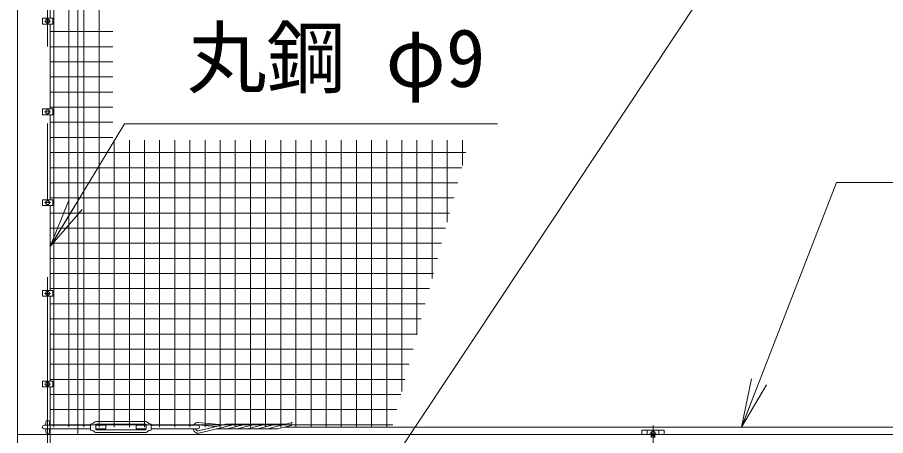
# Model space of a CAD drawing. Units: millimetres at full size; details may follow other scales. Extents: x -16800 to 16800, y -11880 to 11880.
# Drawn here: x -13770 to -10902, y -516 to 867 of the extents above; entities that cross this region are included whole.
import ezdxf
from ezdxf.enums import TextEntityAlignment as Align

# ---------------------------------------------------------------- set-up
doc = ezdxf.new("R2010")
doc.units = ezdxf.units.MM
doc.header["$LTSCALE"] = 40
doc.linetypes.add('USER1', pattern=[50.8, 31.75, -6.35, 6.35, -6.35])
for name, color, linetype, lineweight in [('0-0_D-STR1', 1, 'Continuous', 18), ('0-1_D-BMK', 2, 'USER1', 13), ('0-2_D-STR3', 3, 'Continuous', 13), ('0-7_0', 7, 'Continuous', 18), ('0-9_D-STR-TXT', 7, 'Continuous', 13), ('0-A_D-STR2', 7, 'Continuous', 13)]:
    doc.layers.add(name, color=color, linetype=linetype, lineweight=lineweight)
doc.styles.add('ＭＳ ゴシック', font='')
doc.styles.get('ＭＳ ゴシック').set_extended_font_data('MS Gothic')

# ---------------------------------------------------------------- blocks, each defined once
blk = doc.blocks.new('_Open')
at = {"layer": '0-7_0'}
blk.add_line((-40, 6.67), (0, 0), dxfattribs=at)
blk.add_lwpolyline([(-40, -6.67), (0, 0), (-40, 0)], dxfattribs=at)

msp = doc.modelspace()

# ---------------------------------------------------------------- linework, layer by layer
at = {"layer": '0-0_D-STR1'}
for p, q in [((-13570.08, -512.48), (-13570.08, 6757.52)), ((-13770.08, -512.48), (-870.08, -512.48)), ((-11689.08, -512.48), (-11689.08, -497.48)), ((-11651.08, -512.48), (-11651.08, -497.48)), ((-11633.58, -512.48), (-11633.58, -497.48))]:
    msp.add_line(p, q, dxfattribs=at)
for points in [[(-13570.08, 6757.52), (-13770.08, 6757.52), (-13770.08, -3242.48), (-13570.08, -3242.48), (-13570.08, -2282.48)], [(-11706.58, -512.48), (-11706.58, -497.48), (-11633.58, -497.48)]]:
    msp.add_lwpolyline(points, dxfattribs=at)
at = {"layer": '0-1_D-BMK'}
for p, q in [((-13670.08, -3293.48), (-13670.08, 6808.52)), ((-13680.08, 854.52), (-13660.08, 854.52)), ((-13680.08, 554.52), (-13660.08, 554.52)), ((-13680.08, 254.52), (-13660.08, 254.52)), ((-13680.08, -45.48), (-13660.08, -45.48)), ((-13680.08, -345.48), (-13660.08, -345.48)), ((-11670.08, -482.48), (-11670.08, -2582.48)), ((-11660.08, -507.98), (-11680.08, -507.98))]:
    msp.add_line(p, q, dxfattribs=at)
at = {"layer": '0-2_D-STR3'}
for p, q in [((-13367.5, -1861.01), (-8260.04, 5836.59)), ((-13661.58, 864.02), (-13661.58, 1145.02)), ((-13687.28, 864.02), (-13652.88, 864.02)), ((-13687.28, 864.02), (-13687.28, 845.02)), ((-13676.58, 858.27), (-13670.08, 862.03)), ((-13670.08, 862.03), (-13663.58, 858.27)), ((-13652.88, 864.02), (-13652.88, 845.02)), ((-13687.28, 845.02), (-13652.88, 845.02)), ((-13676.58, 850.77), (-13676.58, 858.27)), ((-13670.08, 847.02), (-13676.58, 850.77)), ((-13663.58, 850.77), (-13670.08, 847.02)), ((-13663.58, 858.27), (-13663.58, 850.77)), ((-13661.58, 564.02), (-13661.58, 845.02)), ((-13687.28, 564.02), (-13652.88, 564.02)), ((-13687.28, 564.02), (-13687.28, 545.02)), ((-13687.28, 545.02), (-13652.88, 545.02)), ((-13676.58, 558.27), (-13670.08, 562.03)), ((-13676.58, 550.77), (-13676.58, 558.27)), ((-13670.08, 547.02), (-13676.58, 550.77)), ((-13670.08, 562.03), (-13663.58, 558.27)), ((-13663.58, 550.77), (-13670.08, 547.02)), ((-13663.58, 558.27), (-13663.58, 550.77)), ((-13661.58, 264.02), (-13661.58, 545.02)), ((-13652.88, 564.02), (-13652.88, 545.02)), ((-13687.28, 264.02), (-13652.88, 264.02)), ((-13687.28, 264.02), (-13687.28, 245.02)), ((-13676.58, 258.27), (-13670.08, 262.03)), ((-13676.58, 250.77), (-13676.58, 258.27)), ((-13670.08, 262.03), (-13663.58, 258.27)), ((-13663.58, 258.27), (-13663.58, 250.77)), ((-13652.88, 264.02), (-13652.88, 245.02)), ((-13687.28, 245.02), (-13652.88, 245.02)), ((-13670.08, 247.02), (-13676.58, 250.77)), ((-13663.58, 250.77), (-13670.08, 247.02)), ((-13661.58, -35.98), (-13661.58, 245.02)), ((-13687.28, -35.98), (-13652.88, -35.98)), ((-13687.28, -35.98), (-13687.28, -54.98)), ((-13687.28, -54.98), (-13652.88, -54.98)), ((-13676.58, -41.73), (-13670.08, -37.97)), ((-13676.58, -49.23), (-13676.58, -41.73)), ((-13670.08, -52.98), (-13676.58, -49.23)), ((-13670.08, -37.97), (-13663.58, -41.73)), ((-13663.58, -49.23), (-13670.08, -52.98)), ((-13663.58, -41.73), (-13663.58, -49.23)), ((-13661.58, -335.98), (-13661.58, -54.98)), ((-13652.88, -35.98), (-13652.88, -54.98)), ((-13687.28, -335.98), (-13652.88, -335.98)), ((-13687.28, -335.98), (-13687.28, -354.98)), ((-13676.58, -341.73), (-13670.08, -337.97)), ((-13676.58, -349.23), (-13676.58, -341.73)), ((-13670.08, -337.97), (-13663.58, -341.73)), ((-13663.58, -341.73), (-13663.58, -349.23)), ((-13652.88, -335.98), (-13652.88, -354.98)), ((-13687.28, -354.98), (-13652.88, -354.98)), ((-13670.08, -352.98), (-13676.58, -349.23)), ((-13663.58, -349.23), (-13670.08, -352.98)), ((-13661.58, -602.98), (-13661.58, -354.98)), ((-13682.08, -481.48), (-13528.09, -481.48)), ((-13676.08, -470.48), (-13676.08, -481.48)), ((-13664.08, -470.48), (-13664.08, -481.48)), ((-13528.09, -477.48), (-13520.28, -475.81)), ((-13528.09, -497.48), (-13528.09, -477.48)), ((-13511.09, -494.98), (-13511.09, -479.98)), ((-13511.09, -481.48), (-13478.09, -481.48)), ((-13509.09, -469.48), (-13347.09, -469.48)), ((-13509.09, -477.98), (-13347.09, -477.98)), ((-13378.09, -493.48), (-13378.09, -481.48)), ((-13378.09, -481.48), (-13345.09, -481.48)), ((-13345.09, -494.98), (-13345.09, -479.98)), ((-13328.09, -481.48), (-13174.09, -481.48)), ((-13173.22, -480.12), (-13115.55, -486.11)), ((-13173.01, -472.1), (-13092.68, -480.44)), ((-13171.82, -500.06), (-13086.16, -478.82)), ((-13170.58, -508), (-13052.92, -478.82)), ((-12883.17, -477.94), (-13078.94, -477.94)), ((-13076.94, -493.02), (-13019.68, -478.82)), ((-13043.7, -493.02), (-12986.44, -478.82)), ((-13010.46, -493.02), (-12953.2, -478.82)), ((-12977.22, -493.02), (-12919.96, -478.82)), ((-12943.98, -493.02), (-12862.16, -472.73)), ((-12910.74, -493.02), (-12866.06, -481.94)), ((-12888.4, -487.48), (-870.08, -487.48)), ((-13682.08, -493.48), (-13528.09, -493.48)), ((-13676.08, -493.48), (-13676.08, -504.48)), ((-13664.08, -493.48), (-13664.08, -504.48)), ((-13528.09, -497.48), (-13520.28, -499.15)), ((-13509.09, -496.98), (-13347.09, -496.98)), ((-13509.09, -505.48), (-13347.09, -505.48)), ((-13378.09, -493.48), (-13345.09, -493.48)), ((-13328.09, -497.48), (-13335.89, -499.15)), ((-13328.09, -493.48), (-13174.09, -493.48)), ((-12917.02, -493.9), (-13113.73, -493.9)), ((-11670.08, -500.47), (-11676.58, -504.23)), ((-11676.58, -504.23), (-11676.58, -511.73)), ((-11676.58, -511.73), (-11670.08, -515.48)), ((-11676.33, -511.88), (-11676.33, -521.98)), ((-11674.33, -513.03), (-11674.33, -521.98)), ((-11663.58, -504.23), (-11670.08, -500.47)), ((-11670.08, -515.48), (-11663.58, -511.73)), ((-11665.83, -513.03), (-11665.83, -521.98)), ((-11663.83, -511.88), (-11663.83, -521.98)), ((-11663.58, -511.73), (-11663.58, -504.23))]:
    msp.add_line(p, q, dxfattribs=at)
for points in [[(-13511.09, -493.48), (-13478.09, -493.48), (-13478.09, -481.48)], [(-13328.09, -497.48), (-13328.09, -477.48), (-13335.89, -475.81)]]:
    msp.add_lwpolyline(points, dxfattribs=at)
for centre in [(-13670.08, 854.52), (-13670.08, 554.52), (-13670.08, 254.52), (-13670.08, -45.48), (-13670.08, -345.48), (-11670.08, -507.98)]:
    msp.add_circle(centre, 6.25, dxfattribs=at)
for centre, radius, start, end in [((-13682.08, -487.48), 6, 90, 270), ((-13670.08, -470.48), 6, 0, 180), ((-13521.12, -471.9), 4, 282.09925, 326.11888), ((-13509.09, -479.98), 10.5, 90, 146.11888), ((-13509.09, -479.98), 2, 90, 180), ((-13347.09, -479.98), 10.5, 33.88112, 90), ((-13347.09, -479.98), 2, 0, 90), ((-13335.05, -471.9), 4, 213.88112, 257.90075), ((-13172.21, -490.07), 18, 92.82496, 151.48944), ((-13172.21, -490.07), 10, 95.82544, 120.77566), ((-13174.09, -487.48), 6, 270, 90), ((-13078.94, -507.94), 30, 90, 103.92636), ((-13045.7, -507.94), 30, 90, 103.92636), ((-13012.46, -507.94), 30, 90, 103.92636), ((-12979.22, -507.94), 30, 90, 103.92636), ((-12945.98, -507.94), 30, 90, 103.92636), ((-12912.74, -507.94), 30, 90, 103.92636), ((-12929.42, -449.68), 71.11, 333.02173, 341.08588), ((-13670.08, -504.48), 6, 180, 0), ((-13521.12, -503.06), 4, 33.88112, 77.90075), ((-13509.09, -494.98), 10.5, 213.88112, 270), ((-13509.09, -494.98), 2, 180, 270), ((-13347.09, -494.98), 2, 270, 0), ((-13347.09, -494.98), 10.5, 270, 326.11888), ((-13335.05, -503.06), 4, 102.09925, 146.11888), ((-13172.21, -490.07), 18, 191.63319, 275.17572), ((-13172.21, -490.07), 10, 199.92759, 272.18972), ((-13084.16, -463.9), 30, 270, 283.92645), ((-13050.92, -463.9), 30, 270, 283.92645), ((-13017.68, -463.9), 30, 270, 283.92645), ((-12984.44, -463.9), 30, 270, 283.92645), ((-12951.2, -463.9), 30, 270, 283.92645), ((-12917.96, -463.9), 30, 270, 283.92645)]:
    msp.add_arc(centre, radius, start, end, dxfattribs=at)
at = {"layer": '0-9_D-STR-TXT'}
for points in [[(-12184.14, 514.77), (-13416.26, 514.77), (-13660.55, 110.77)], [(-8014.17, 321.52), (-11063.55, 321.52), (-11376.79, -485.61)]]:
    msp.add_lwpolyline(points, dxfattribs=at)
at = {"layer": '0-A_D-STR2'}
for p, q in [((-13650, -487.48), (-13650, 6657.52)), ((-13600, -487.48), (-13600, 6657.52)), ((-13550, -487.48), (-13550, 6657.52)), ((-13500, -487.48), (-13500, 6657.52)), ((-13661.58, 820), (-13454.35, 820)), ((-13661.58, 770), (-13454.35, 770)), ((-13661.58, 720), (-13454.35, 720)), ((-13661.58, 670), (-13454.35, 670)), ((-13661.58, 620), (-13454.35, 620)), ((-13661.58, 570), (-13454.35, 570)), ((-13661.58, 520), (-13454.35, 520)), ((-13661.58, 470), (-13454.35, 470)), ((-13450, -487.48), (-13450, 461.48)), ((-13400, -487.48), (-13400, 461.48)), ((-13350, -487.48), (-13350, 461.48)), ((-13300, -487.48), (-13300, 461.48)), ((-13250, -487.48), (-13250, 461.48)), ((-13200, -487.48), (-13200, 461.48)), ((-13150, -487.48), (-13150, 461.48)), ((-13100, -487.48), (-13100, 461.48)), ((-13050, -487.48), (-13050, 461.48)), ((-13000, -487.48), (-13000, 461.48)), ((-12950, -487.48), (-12950, 461.48)), ((-12900, -487.48), (-12900, 461.48)), ((-12850, -487.48), (-12850, 461.48)), ((-12800, -487.48), (-12800, 461.48)), ((-12750, -487.48), (-12750, 461.48)), ((-12700, -487.48), (-12700, 461.48)), ((-12650, -487.48), (-12650, 461.48)), ((-12600, -487.48), (-12600, 461.48)), ((-12550, -487.48), (-12550, 461.48)), ((-12500, -369.68), (-12500, 461.48)), ((-12450, -183.08), (-12450, 461.48)), ((-12400, 3.53), (-12400, 461.48)), ((-12350, 190.13), (-12350, 461.48)), ((-12300, 376.73), (-12300, 461.48)), ((-13661.58, 420), (-12288.41, 420)), ((-13661.58, 370), (-12301.8, 370)), ((-13661.58, 320), (-12315.2, 320)), ((-13661.58, 270), (-12328.6, 270)), ((-13661.58, 220), (-12342, 220)), ((-13661.58, 170), (-12355.39, 170)), ((-13661.58, 120), (-12368.79, 120)), ((-13661.58, 70), (-12382.19, 70)), ((-13661.58, 20), (-12395.59, 20)), ((-13661.58, -30), (-12408.98, -30)), ((-13661.58, -80), (-12422.38, -80)), ((-13661.58, -130), (-12435.78, -130)), ((-13661.58, -180), (-12449.18, -180)), ((-13661.58, -230), (-12462.57, -230)), ((-13661.58, -280), (-12475.97, -280)), ((-13661.58, -330), (-12489.37, -330)), ((-13661.58, -380), (-12502.77, -380)), ((-13661.58, -430), (-12516.16, -430)), ((-13661.58, -480), (-12529.56, -480))]:
    msp.add_line(p, q, dxfattribs=at)

# ---------------------------------------------------------------- block references
at = {"layer": '0-9_D-STR-TXT', "xscale": 4, "yscale": 4}
for p, rotation in [((-13661.58, 109.06), 238.83933), ((-11377.51, -487.48), 248.78946)]:
    msp.add_blockref('_Open', p, dxfattribs=dict(at, rotation=rotation))

# ---------------------------------------------------------------- texts
at = {"layer": '0-9_D-STR-TXT', "style": 'ＭＳ ゴシック'}
msp.add_text('丸鋼 φ9', height=192.4, dxfattribs=at).set_placement((-13209.52, 579.32), align=Align.BOTTOM_LEFT)

doc.saveas('drawing.dxf')
